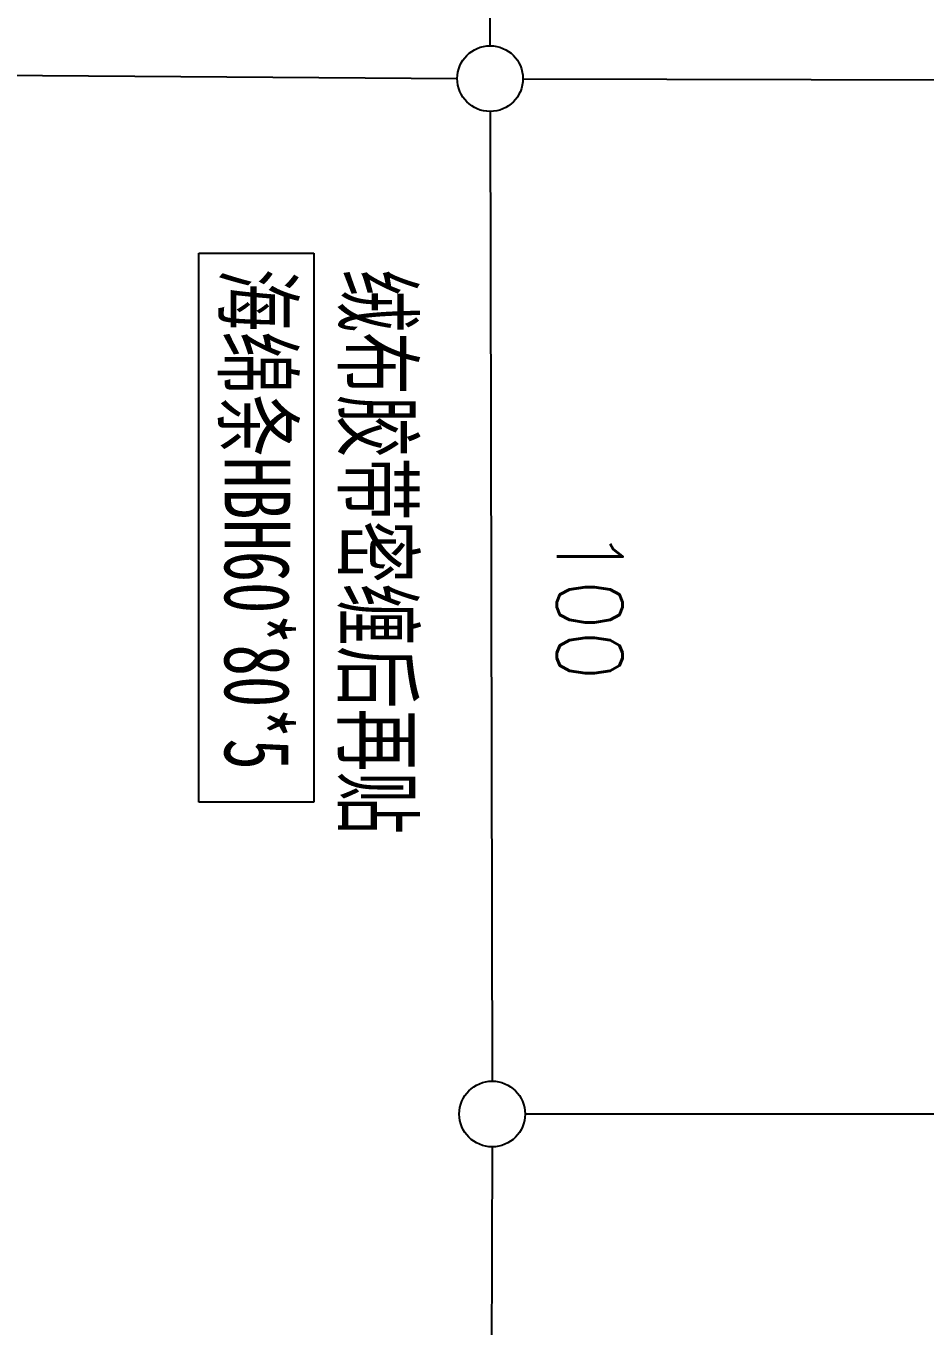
# Model space of a CAD drawing. Header units: inches. Extents: x 47316 to 59086, y 3141 to 11743.
# Drawn here: x 53690.7 to 53759.1, y 8528.3 to 8627.2 of the extents above; entities that cross this region are included whole.
import ezdxf

# ---------------------------------------------------------------- set-up
doc = ezdxf.new("R2010")
doc.units = ezdxf.units.IN
doc.header["$MEASUREMENT"] = 0
doc.styles.add('MtX_FangSong_GB2312', font='')
doc.styles.get("Standard").update_dxf_attribs({"font": ''})
doc.styles.get('MtX_FangSong_GB2312').set_extended_font_data('FangSong_GB2312')
doc.styles.get('Standard').set_extended_font_data('SimSun')
doc.linetypes.add('_VH_FOAM_COVERING_2', pattern='A,0.0001,[31,VeSys.shx,S=0.1,R=0,X=0,Y=0],-0.4,[31,VeSys.shx,S=0.1,R=180,X=0,Y=0],-0.0001', length=0.4002)
doc.linetypes.add('_VH_FULL_TAPE', pattern='A,0.0001,[30,VeSys.shx,S=0.1,R=0,X=0,Y=0],-0.8,[30,VeSys.shx,S=0.1,R=180,X=0,Y=0],-0.0001', length=0.8002)
doc.linetypes.add('_VH_OTCON', pattern='A,0.0001,[7,VeSys.shx,S=0.1,R=0,X=0,Y=0],-0.4,[7,VeSys.shx,S=0.1,R=0,X=0,Y=0],-0.4,["X",Standard,S=1,R=0,X=-0.5,Y=-0.5],-0.0001,[7,VeSys.shx,S=0.1,R=0,X=0,Y=0],-0.4', length=1.2002)

msp = doc.modelspace()

# ---------------------------------------------------------------- linework, layer by layer
at = {"color": 0, "linetype": '_VH_FOAM_COVERING_2', "lineweight": -2, "ltscale": 5}
for p, q in [((53726.004, 8625.702), (53726.004, 8698.355)), ((53726.009, 8620.702), (53726.155, 8546.934))]:
    msp.add_line(p, q, dxfattribs=at)
at = {"color": 0, "linetype": '_VH_OTCON', "lineweight": -2, "ltscale": 5}
for p, q in [((53643.494, 8623.769), (53723.504, 8623.219)), ((53728.66, 8544.436), (53806.421, 8544.488)), ((53726.155, 8541.934), (53726.009, 8470.121))]:
    msp.add_line(p, q, dxfattribs=at)
at = {"color": 0, "linetype": '_VH_FULL_TAPE', "lineweight": -2, "ltscale": 5}
msp.add_line((53728.504, 8623.196), (53776.975, 8623.067), dxfattribs=at)
at = {"color": 1}
for p, q in [((53703.85, 8609.925), (53712.59, 8609.925)), ((53703.85, 8568.161), (53703.85, 8609.925)), ((53712.59, 8609.925), (53712.59, 8568.161)), ((53712.59, 8568.161), (53703.85, 8568.161))]:
    msp.add_line(p, q, dxfattribs=at)
at = {"color": 0, "linetype": 'Continuous', "lineweight": -2}
for centre in [(53726.004, 8623.202), (53726.16, 8544.434)]:
    msp.add_circle(centre, 2.5, dxfattribs=at)

# ---------------------------------------------------------------- texts
at = {"color": 0, "lineweight": -2, "style": 'MtX_FangSong_GB2312', "width": 0.7}
for s, p in [('海绵条HBH60*80*5', (53705.808, 8608.75)), ('绒布胶带密缠后再贴', (53714.952, 8608.693))]:
    msp.add_text(s, height=5, rotation=270, dxfattribs=at).set_placement(p)
at = {"color": 7, "linetype": '_VH_FOAM_COVERING_2', "lineweight": 18, "ltscale": 5, "insert": (53736.082, 8588.961), "char_height": 5, "width": 12.85714, "attachment_point": 1, "rotation": 270}
msp.add_mtext('\\Fromans.shx;\\W0.9000000000;\\T1.0000000000;\\o\\l100', dxfattribs=at)

doc.saveas('drawing.dxf')
